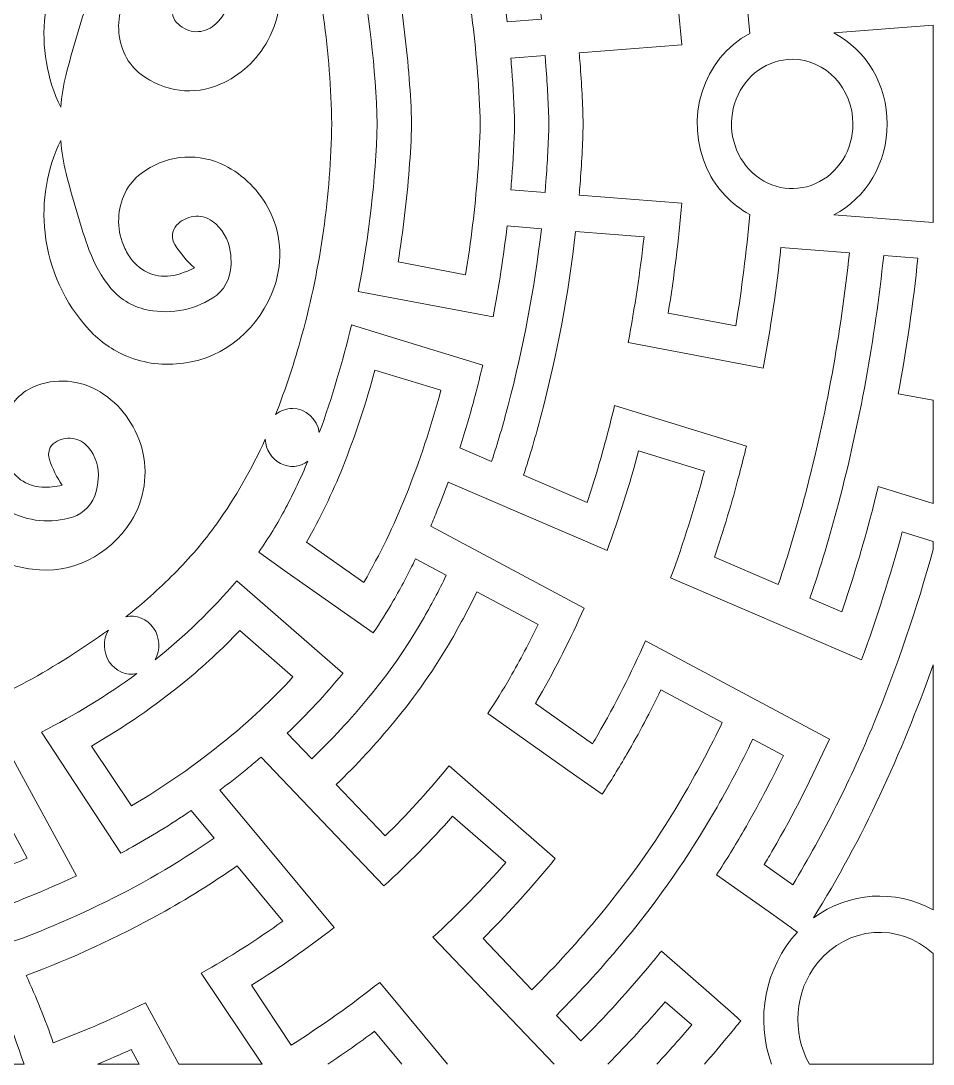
# Model space of a CAD drawing. Header units: millimetres. Extents: x -1202 to 1200, y -590 to 590.
# Drawn here: x 628 to 1200, y -590 to 65 of the extents above; entities that cross this region are included whole.
import ezdxf

# ---------------------------------------------------------------- set-up
doc = ezdxf.new("R2010")
doc.units = ezdxf.units.MM
doc.header["$MEASUREMENT"] = 0
doc.layers.add('Layer 1', color=7, linetype='Continuous')

msp = doc.modelspace()

# ---------------------------------------------------------------- linework, layer by layer
at = {"layer": 'Layer 1', "color": 250, "lineweight": 20}
for points, knots in [([(851.2361, -0.0298), (850.0912, -35.36), (846.0989, -70.5125), (839.3055, -105.1126), (839.3055, -105.1126), (860.2661, -109.0932), (860.2661, -109.0932), (860.2661, -109.0932), (923.8352, -121.1619), (923.8352, -121.1619), (927.484, -102.2684), (930.4303, -83.2224), (932.6669, -64.0686), (932.6669, -64.0686), (954.1466, -65.7573), (954.1466, -65.7573), (949.8339, -103.2016), (942.8801, -140.2523), (933.3309, -176.5856), (930.2166, -188.4766), (926.7587, -200.2596), (922.9651, -211.9221), (922.9651, -211.9221), (902.9891, -203.3451), (902.9891, -203.3451), (906.5003, -192.4699), (909.7138, -181.4867), (912.6145, -170.4147), (914.2709, -164.0978), (915.8509, -157.7618), (917.3471, -151.4005), (917.3471, -151.4005), (855.2817, -132.3546), (855.2817, -132.3546), (855.2817, -132.3546), (834.9317, -126.1139), (834.9317, -126.1139), (829.6266, -149.1086), (822.9094, -171.7098), (814.8259, -193.765), (813.4138, -185.0165), (806.3073, -178.6108), (797.9719, -178.5663), (794.1399, -178.5663), (790.4227, -179.9376), (787.4075, -182.458), (793.7888, -166.1103), (799.3152, -149.4007), (803.9562, -132.399), (815.7113, -89.3616), (821.9781, -44.8449), (822.604, -0.0298), (821.9781, 44.7789), (815.7113, 89.3019), (803.9562, 132.333), (799.3152, 149.3346), (793.7888, 166.0506), (787.4075, 182.3983), (790.4227, 179.8779), (794.1399, 178.5066), (797.9719, 178.5066), (806.3073, 178.5447), (813.4138, 184.9569), (814.8259, 193.7053), (822.9094, 171.6438), (829.6266, 149.0426), (834.9317, 126.0478), (834.9317, 126.0478), (855.2817, 132.2949), (855.2817, 132.2949), (855.2817, 132.2949), (917.3394, 151.3725), (917.3394, 151.3725), (915.8433, 157.7402), (914.2632, 164.0825), (912.5992, 170.3994), (909.6986, 181.4651), (906.4927, 192.4356), (902.9814, 203.2981), (902.9814, 203.2981), (922.9574, 211.8878), (922.9574, 211.8878), (926.7511, 200.219), (930.2166, 188.4232), (933.3309, 176.5195), (942.8801, 140.1799), (949.8414, 103.1229), (954.1466, 65.6659), (954.1466, 65.6659), (932.6669, 64.0025), (932.6669, 64.0025), (930.4303, 83.15), (927.4915, 102.1896), (923.8352, 121.0832), (923.8352, 121.0832), (860.2661, 109.0271), (860.2661, 109.0271), (860.2661, 109.0271), (839.3055, 105.0465), (839.3055, 105.0465), (846.0989, 70.4528), (850.0912, 35.294), (851.2361, -0.0298)], [0, 0, 0, 0, 0.02941176, 0.02941176, 0.02941176, 0.05882353, 0.05882353, 0.05882353, 0.08823529, 0.08823529, 0.08823529, 0.11764706, 0.11764706, 0.11764706, 0.14705882, 0.14705882, 0.14705882, 0.17647059, 0.17647059, 0.17647059, 0.20588235, 0.20588235, 0.20588235, 0.23529412, 0.23529412, 0.23529412, 0.26470588, 0.26470588, 0.26470588, 0.29411765, 0.29411765, 0.29411765, 0.32352941, 0.32352941, 0.32352941, 0.35294118, 0.35294118, 0.35294118, 0.38235294, 0.38235294, 0.38235294, 0.41176471, 0.41176471, 0.41176471, 0.44117647, 0.44117647, 0.44117647, 0.47058824, 0.47058824, 0.47058824, 0.5, 0.5, 0.5, 0.52941176, 0.52941176, 0.52941176, 0.55882353, 0.55882353, 0.55882353, 0.58823529, 0.58823529, 0.58823529, 0.61764706, 0.61764706, 0.61764706, 0.64705882, 0.64705882, 0.64705882, 0.67647059, 0.67647059, 0.67647059, 0.70588235, 0.70588235, 0.70588235, 0.73529412, 0.73529412, 0.73529412, 0.76470588, 0.76470588, 0.76470588, 0.79411765, 0.79411765, 0.79411765, 0.82352941, 0.82352941, 0.82352941, 0.85294118, 0.85294118, 0.85294118, 0.88235294, 0.88235294, 0.88235294, 0.91176471, 0.91176471, 0.91176471, 0.94117647, 0.94117647, 0.94117647, 0.97058824, 0.97058824, 0.97058824, 1, 1, 1, 1]), ([(652.6133, 10.4137), (643.9191, 28.228), (640.4841, 48.4293), (642.7741, 68.3641), (645.4304, 91.3207), (655.1474, 112.703), (670.4215, 129.1586), (677.131, 136.3834), (685.1764, 142.0464), (694.0538, 145.7794), (705.4119, 150.3377), (717.6479, 151.8233), (729.6778, 150.1028), (755.6763, 146.738), (777.7057, 128.1302), (786.7053, 101.9357), (792.3233, 85.5752), (790.7966, 67.4054), (782.5452, 52.3718), (775.7211, 39.9539), (765.2408, 30.2722), (752.73, 24.8378), (736.25, 17.6702), (717.4647, 20.0255), (702.9922, 31.0721), (698.8551, 34.2338), (695.4354, 38.3477), (693.0004, 43.1155), (687.993, 53.3241), (687.5885, 65.3929), (691.9013, 75.957), (693.1072, 78.8965), (694.6415, 81.6772), (696.4735, 84.2293), (702.8091, 93.0222), (713.2893, 97.1996), (723.4873, 95.003), (727.9833, 94.0316), (732.3341, 92.4508), (736.4484, 90.2923), (731.7082, 86.0514), (727.571, 81.1058), (724.159, 75.6142), (721.8004, 71.8241), (722.2812, 66.7896), (725.304, 63.5835), (728.1817, 60.5362), (731.9143, 58.5745), (735.9446, 58.0031), (740.0589, 57.4254), (744.2267, 58.4856), (747.6616, 60.9742), (753.7604, 65.4119), (757.8671, 72.3447), (758.9816, 80.1281), (759.3784, 82.8707), (759.5464, 85.6451), (759.4778, 88.4194), (759.2869, 96.9837), (754.9512, 104.8307), (748.0204, 109.1795), (734.9829, 117.3438), (719.4952, 119.8325), (704.7784, 116.1185), (695.6568, 113.814), (687.558, 108.2399), (681.8406, 100.3295), (676.5433, 92.9968), (672.3297, 84.8515), (669.3529, 76.1665), (664.2615, 61.3425), (659.8114, 46.2771), (655.9947, 31.0277), (654.3078, 24.2727), (653.1781, 17.3718), (652.6133, 10.4137)], [0, 0, 0, 0, 0.04, 0.04, 0.04, 0.08, 0.08, 0.08, 0.12, 0.12, 0.12, 0.16, 0.16, 0.16, 0.2, 0.2, 0.2, 0.24, 0.24, 0.24, 0.28, 0.28, 0.28, 0.32, 0.32, 0.32, 0.36, 0.36, 0.36, 0.4, 0.4, 0.4, 0.44, 0.44, 0.44, 0.48, 0.48, 0.48, 0.52, 0.52, 0.52, 0.56, 0.56, 0.56, 0.6, 0.6, 0.6, 0.64, 0.64, 0.64, 0.68, 0.68, 0.68, 0.72, 0.72, 0.72, 0.76, 0.76, 0.76, 0.8, 0.8, 0.8, 0.84, 0.84, 0.84, 0.88, 0.88, 0.88, 0.92, 0.92, 0.92, 0.96, 0.96, 0.96, 1, 1, 1, 1]), ([(980.3895, -0.0489), (980.0918, 12.6039), (979.4506, 25.2441), (978.443, 37.8588), (978.275, 40.0999), (978.0918, 42.3346), (977.901, 44.5757), (977.901, 44.5757), (1042.2793, 49.6356), (1042.2793, 49.6356), (1040.3328, 72.7827), (1037.4856, 95.8346), (1033.7377, 118.7278), (1033.7377, 118.7278), (1076.1094, 126.7589), (1076.1094, 126.7589), (1079.9031, 103.5609), (1082.8266, 80.2043), (1084.8799, 56.7524), (1055.4388, 41.0649), (1043.5005, 2.935), (1058.225, -28.4273), (1063.988, -40.7056), (1073.3462, -50.6666), (1084.8799, -56.8121), (1082.8266, -80.2513), (1079.9031, -103.6016), (1076.1094, -126.7932), (1076.1094, -126.7932), (1033.7454, -118.7621), (1033.7454, -118.7621), (1037.4856, -95.8689), (1040.3328, -72.817), (1042.2793, -49.6762), (1042.2793, -49.6762), (977.901, -44.6354), (977.901, -44.6354), (978.0918, -42.3943), (978.275, -40.1596), (978.443, -37.9185), (979.4506, -25.3101), (980.0918, -12.67), (980.3895, -0.0235)], [0, 0, 0, 0, 0.07142857, 0.07142857, 0.07142857, 0.14285714, 0.14285714, 0.14285714, 0.21428571, 0.21428571, 0.21428571, 0.28571429, 0.28571429, 0.28571429, 0.35714286, 0.35714286, 0.35714286, 0.42857143, 0.42857143, 0.42857143, 0.5, 0.5, 0.5, 0.57142857, 0.57142857, 0.57142857, 0.64285714, 0.64285714, 0.64285714, 0.71428571, 0.71428571, 0.71428571, 0.78571429, 0.78571429, 0.78571429, 0.85714286, 0.85714286, 0.85714286, 0.92857143, 0.92857143, 0.92857143, 1, 1, 1, 1]), ([(915.8204, -0.0298), (915.5379, -10.7717), (914.9731, -21.4946), (914.1258, -32.1984), (912.5076, -53.1172), (910.0192, -73.9471), (906.653, -94.6309), (906.653, -94.6309), (864.2965, -86.5809), (864.2965, -86.5809), (867.4184, -67.3064), (869.7389, -47.8859), (871.2427, -28.3829), (871.9907, -18.9488), (872.5021, -9.4893), (872.7693, -0.0172), (872.5021, 9.4423), (871.9907, 18.8891), (871.2427, 28.3168), (869.7389, 47.8135), (867.426, 67.2277), (864.2965, 86.4958), (864.2965, 86.4958), (906.6606, 94.5268), (906.6606, 94.5268), (910.0268, 73.8366), (912.5153, 53.0003), (914.1258, 32.0752), (914.9808, 21.3714), (915.5456, 10.6486), (915.8204, -0.087)], [0, 0, 0, 0, 0.1, 0.1, 0.1, 0.2, 0.2, 0.2, 0.3, 0.3, 0.3, 0.4, 0.4, 0.4, 0.5, 0.5, 0.5, 0.6, 0.6, 0.6, 0.7, 0.7, 0.7, 0.8, 0.8, 0.8, 0.9, 0.9, 0.9, 1, 1, 1, 1]), ([(1137.6252, 57.0508), (1137.6252, 57.0508), (1199.9501, 61.9138), (1199.9501, 61.9138), (1199.9501, 61.9138), (1199.9501, -0.0298), (1199.9501, -0.0298), (1199.9501, -0.0298), (1199.9501, -61.9799), (1199.9501, -61.9799), (1199.9501, -61.9799), (1137.6252, -57.1105), (1137.6252, -57.1105), (1158.1355, -46.4829), (1171.1502, -24.3197), (1171.1502, -0.0298), (1171.1502, 24.2601), (1158.1355, 46.4168), (1137.6252, 57.0508)], [0, 0, 0, 0, 0.16666667, 0.16666667, 0.16666667, 0.33333333, 0.33333333, 0.33333333, 0.5, 0.5, 0.5, 0.66666667, 0.66666667, 0.66666667, 0.83333333, 0.83333333, 0.83333333, 1, 1, 1, 1]), ([(937.346, -0.0362), (937.056, -11.4066), (936.4681, -22.7707), (935.5675, -34.1094), (935.3767, -36.5028), (935.1857, -38.8962), (934.9797, -41.2833), (934.9797, -41.2833), (956.4442, -42.9594), (956.4442, -42.9594), (956.4442, -42.9594), (956.7494, -39.2835), (956.7494, -39.2835), (956.7494, -39.2835), (957.009, -36.0076), (957.009, -36.0076), (957.9555, -24.0341), (958.5814, -12.0351), (958.8639, -0.0235), (958.5739, 11.9818), (957.9555, 23.9744), (957.009, 35.9352), (957.009, 35.9352), (956.7494, 39.2238), (956.7494, 39.2238), (956.7494, 39.2238), (956.4442, 42.8997), (956.4442, 42.8997), (956.4442, 42.8997), (934.9797, 41.2173), (934.9797, 41.2173), (935.1857, 38.8175), (935.3842, 36.4177), (935.5675, 34.0179), (936.4681, 22.6729), (937.0635, 11.3025), (937.346, -0.0743)], [0, 0, 0, 0, 0.08333333, 0.08333333, 0.08333333, 0.16666667, 0.16666667, 0.16666667, 0.25, 0.25, 0.25, 0.33333333, 0.33333333, 0.33333333, 0.41666667, 0.41666667, 0.41666667, 0.5, 0.5, 0.5, 0.58333333, 0.58333333, 0.58333333, 0.66666667, 0.66666667, 0.66666667, 0.75, 0.75, 0.75, 0.83333333, 0.83333333, 0.83333333, 0.91666667, 0.91666667, 0.91666667, 1, 1, 1, 1]), ([(1111.5426, 40.538), (1096.1312, 40.538), (1082.2389, 30.6531), (1076.3461, 15.4926), (1070.4457, 0.332), (1073.705, -17.114), (1084.6052, -28.7194), (1095.4977, -40.3183), (1111.8861, -43.791), (1126.122, -37.5122), (1140.3503, -31.2334), (1149.6323, -16.4411), (1149.6323, -0.0298), (1149.6323, 22.3745), (1132.5797, 40.538), (1111.5426, 40.538)], [0, 0, 0, 0, 0.2, 0.2, 0.2, 0.4, 0.4, 0.4, 0.6, 0.6, 0.6, 0.8, 0.8, 0.8, 1, 1, 1, 1]), ([(652.6133, -10.4734), (643.9191, -28.2876), (640.4841, -48.4954), (642.7741, -68.4238), (645.4304, -91.3868), (655.1474, -112.7627), (670.4215, -129.2183), (677.131, -136.4494), (685.1764, -142.1061), (694.0538, -145.8454), (705.4119, -150.4038), (717.6479, -151.8893), (729.6778, -150.1625), (755.6763, -146.7977), (777.7134, -128.1899), (786.7053, -101.989), (792.3233, -85.6349), (790.7966, -67.4651), (782.5452, -52.4315), (775.7287, -40.0326), (765.2713, -30.3637), (752.7911, -24.9165), (736.2957, -17.7235), (717.4799, -20.0725), (702.9922, -31.1318), (698.8551, -34.2935), (695.4354, -38.4137), (693.0004, -43.1752), (687.993, -53.3838), (687.5885, -65.4526), (691.9013, -76.0167), (693.0996, -78.9498), (694.6339, -81.7178), (696.4582, -84.2636), (702.7861, -93.0692), (713.2817, -97.2656), (723.4873, -95.0627), (727.9833, -94.0977), (732.3341, -92.5105), (736.4484, -90.3583), (731.7235, -86.1174), (727.5863, -81.1909), (724.1667, -75.712), (721.7927, -71.9028), (722.2736, -66.8429), (725.3193, -63.6242), (728.1969, -60.5895), (731.9296, -58.6342), (735.9446, -58.0691), (740.0513, -57.485), (744.219, -58.5453), (747.6463, -61.0276), (753.7529, -65.4653), (757.8595, -72.4044), (758.9816, -80.1878), (759.3784, -82.9431), (759.5464, -85.7302), (759.4778, -88.5172), (759.2717, -97.0688), (754.9359, -104.903), (748.0204, -109.2392), (734.9829, -117.4099), (719.4875, -119.8922), (704.7708, -116.1782), (695.6491, -113.8737), (687.558, -108.2996), (681.8406, -100.3892), (676.5433, -93.0628), (672.3297, -84.9175), (669.3529, -76.2326), (664.2615, -61.4022), (659.8114, -46.3432), (655.9947, -31.0874), (654.3078, -24.3324), (653.1781, -17.4378), (652.6133, -10.4734)], [0, 0, 0, 0, 0.04, 0.04, 0.04, 0.08, 0.08, 0.08, 0.12, 0.12, 0.12, 0.16, 0.16, 0.16, 0.2, 0.2, 0.2, 0.24, 0.24, 0.24, 0.28, 0.28, 0.28, 0.32, 0.32, 0.32, 0.36, 0.36, 0.36, 0.4, 0.4, 0.4, 0.44, 0.44, 0.44, 0.48, 0.48, 0.48, 0.52, 0.52, 0.52, 0.56, 0.56, 0.56, 0.6, 0.6, 0.6, 0.64, 0.64, 0.64, 0.68, 0.68, 0.68, 0.72, 0.72, 0.72, 0.76, 0.76, 0.76, 0.8, 0.8, 0.8, 0.84, 0.84, 0.84, 0.88, 0.88, 0.88, 0.92, 0.92, 0.92, 0.96, 0.96, 0.96, 1, 1, 1, 1]), ([(975.6263, -67.4334), (975.6263, -67.4334), (1018.5934, -70.7855), (1018.5934, -70.7855), (1016.1127, -93.0819), (1012.7693, -115.2577), (1008.5864, -137.2557), (1008.5864, -137.2557), (1093.3299, -153.3495), (1093.3299, -153.3495), (1098.0472, -128.2533), (1101.7798, -102.9477), (1104.4972, -77.515), (1104.4972, -77.515), (1147.4491, -80.8544), (1147.4491, -80.8544), (1142.0754, -131.9737), (1132.8392, -182.5469), (1119.8246, -232.0854), (1114.7867, -251.3218), (1109.0771, -270.3486), (1102.7111, -289.1343), (1102.7111, -289.1343), (1062.7819, -271.9739), (1062.7819, -271.9739), (1068.5679, -254.7627), (1073.7738, -237.342), (1078.3918, -219.7373), (1079.9184, -213.9029), (1081.3993, -208.0558), (1082.819, -202.1896), (1082.819, -202.1896), (1000.0906, -176.7887), (1000.0906, -176.7887), (998.6251, -182.9088), (997.0908, -189.0098), (995.4954, -195.0918), (991.74, -209.4271), (987.5341, -223.629), (982.8931, -237.6658), (982.8931, -237.6658), (942.9487, -220.5055), (942.9487, -220.5055), (947.0172, -208.0494), (950.727, -195.4601), (954.055, -182.7501), (963.9858, -144.9566), (971.1991, -106.4077), (975.6263, -67.4461)], [0, 0, 0, 0, 0.0625, 0.0625, 0.0625, 0.125, 0.125, 0.125, 0.1875, 0.1875, 0.1875, 0.25, 0.25, 0.25, 0.3125, 0.3125, 0.3125, 0.375, 0.375, 0.375, 0.4375, 0.4375, 0.4375, 0.5, 0.5, 0.5, 0.5625, 0.5625, 0.5625, 0.625, 0.625, 0.625, 0.6875, 0.6875, 0.6875, 0.75, 0.75, 0.75, 0.8125, 0.8125, 0.8125, 0.875, 0.875, 0.875, 0.9375, 0.9375, 0.9375, 1, 1, 1, 1]), ([(1199.9501, -238.1166), (1199.9501, -238.1166), (1165.5474, -227.5651), (1165.5474, -227.5651), (1164.1658, -233.1964), (1162.746, -238.8149), (1161.2728, -244.4208), (1155.7999, -265.2824), (1149.5864, -285.9155), (1142.6478, -306.2756), (1142.6478, -306.2756), (1122.6872, -297.6986), (1122.6872, -297.6986), (1129.3356, -278.1321), (1135.2895, -258.3053), (1140.5488, -238.2626), (1153.9449, -187.2513), (1163.433, -135.167), (1168.9213, -82.5177), (1168.9213, -82.5177), (1190.3934, -84.2065), (1190.3934, -84.2065), (1187.4394, -112.7881), (1183.3251, -141.2236), (1178.0734, -169.437), (1178.0734, -169.437), (1199.9501, -173.4747), (1199.9501, -173.4747), (1199.9501, -173.4747), (1199.9501, -238.1166), (1199.9501, -238.1166)], [0, 0, 0, 0, 0.1, 0.1, 0.1, 0.2, 0.2, 0.2, 0.3, 0.3, 0.3, 0.4, 0.4, 0.4, 0.5, 0.5, 0.5, 0.6, 0.6, 0.6, 0.7, 0.7, 0.7, 0.8, 0.8, 0.8, 0.9, 0.9, 0.9, 1, 1, 1, 1]), ([(594.1737, -134.2147), (582.5178, -148.3278), (575.1518, -165.869), (573.0374, -184.5214), (570.6177, -206.0115), (574.9457, -227.7556), (585.3573, -246.3444), (589.9297, -254.5151), (596.0515, -261.5812), (603.3335, -267.0981), (612.6918, -273.9483), (623.5004, -278.2209), (634.7898, -279.5224), (659.1244, -282.6713), (683.0544, -271.0216), (696.7407, -249.3664), (705.2898, -235.8501), (707.7248, -218.9754), (703.3892, -203.3451), (699.2748, -188.5273), (689.9777, -175.957), (677.4211, -168.2244), (664.666, -160.3711), (649.2317, -159.1903), (635.5531, -165.031), (631.1412, -166.9102), (627.1872, -169.8306), (623.9812, -173.5699), (617.2869, -181.6454), (614.3787, -192.5206), (616.0733, -203.1419), (616.5466, -206.1131), (617.3633, -209.0081), (618.5006, -211.7697), (622.4012, -221.2609), (631.0419, -227.5524), (640.7666, -227.9842), (645.0488, -228.1746), (649.3386, -227.7746), (653.5292, -226.797), (650.1172, -221.8133), (647.3998, -216.3344), (645.4534, -210.5254), (644.1099, -206.5194), (645.606, -202.0626), (649.0256, -199.8724), (652.285, -197.79), (656.0863, -196.9012), (659.8648, -197.3456), (663.7196, -197.7964), (667.2842, -199.7517), (669.8719, -202.8245), (674.4899, -208.3161), (676.7646, -215.598), (676.1387, -222.9433), (675.9249, -225.5272), (675.4899, -228.0857), (674.8487, -230.5934), (672.8717, -238.3261), (667.2766, -244.4271), (660.0633, -246.719), (646.5067, -251.0297), (631.9044, -249.5886), (619.3173, -242.7066), (611.5162, -238.434), (605.3334, -231.4378), (601.7992, -222.8862), (598.5322, -214.9631), (596.4178, -206.5575), (595.54, -197.9551), (594.0439, -183.2707), (593.1584, -168.5228), (592.9065, -153.7558), (592.7921, -147.2167), (593.2119, -140.6776), (594.1737, -134.2211)], [0, 0, 0, 0, 0.04, 0.04, 0.04, 0.08, 0.08, 0.08, 0.12, 0.12, 0.12, 0.16, 0.16, 0.16, 0.2, 0.2, 0.2, 0.24, 0.24, 0.24, 0.28, 0.28, 0.28, 0.32, 0.32, 0.32, 0.36, 0.36, 0.36, 0.4, 0.4, 0.4, 0.44, 0.44, 0.44, 0.48, 0.48, 0.48, 0.52, 0.52, 0.52, 0.56, 0.56, 0.56, 0.6, 0.6, 0.6, 0.64, 0.64, 0.64, 0.68, 0.68, 0.68, 0.72, 0.72, 0.72, 0.76, 0.76, 0.76, 0.8, 0.8, 0.8, 0.84, 0.84, 0.84, 0.88, 0.88, 0.88, 0.92, 0.92, 0.92, 0.96, 0.96, 0.96, 1, 1, 1, 1]), ([(806.7728, -262.4763), (815.4136, -247.4046), (823.0086, -231.6854), (829.5045, -215.4329), (837.4506, -195.5997), (844.2136, -175.246), (849.7629, -154.505), (849.7629, -154.505), (891.1118, -167.1959), (891.1118, -167.1959), (885.074, -189.7336), (877.7233, -211.8459), (869.0902, -233.4059), (861.6249, -252.0645), (852.8772, -270.1074), (842.9083, -287.3884), (842.832, -287.5217), (842.7556, -287.6487), (842.6717, -287.7757), (842.6717, -287.7757), (806.7728, -262.4763), (806.7728, -262.4763)], [0, 0, 0, 0, 0.14285714, 0.14285714, 0.14285714, 0.28571429, 0.28571429, 0.28571429, 0.42857143, 0.42857143, 0.42857143, 0.57142857, 0.57142857, 0.57142857, 0.71428571, 0.71428571, 0.71428571, 0.85714286, 0.85714286, 0.85714286, 1, 1, 1, 1]), ([(807.6659, -211.757), (803.4142, -221.7752), (798.7504, -231.5902), (793.6819, -241.1703), (788.6059, -250.7567), (782.9726, -259.9876), (776.805, -268.8123), (776.805, -268.8123), (794.7658, -281.4905), (794.7658, -281.4905), (794.7658, -281.4905), (848.6485, -319.4554), (848.6485, -319.4554), (853.0681, -312.9353), (857.2663, -306.2438), (861.228, -299.3937), (866.1971, -290.7849), (870.8839, -281.9857), (875.2806, -273.0214), (875.2806, -273.0214), (894.5162, -283.2935), (894.5162, -283.2935), (889.8371, -292.8482), (884.8526, -302.2252), (879.5551, -311.3989), (869.6092, -328.5911), (858.2968, -344.8436), (845.7555, -359.9851), (834.5652, -373.5394), (822.6575, -386.4018), (810.0933, -398.5086), (810.0933, -398.5086), (794.7277, -382.4021), (794.7277, -382.4021), (807.0401, -370.6254), (818.6806, -358.0805), (829.6037, -344.8436), (829.6037, -344.8436), (829.6342, -344.8055), (829.6342, -344.8055), (829.6342, -344.8055), (829.6572, -344.7801), (829.6572, -344.7801), (829.6572, -344.7801), (763.05, -286.6519), (763.05, -286.6519), (747.5623, -304.9297), (730.4182, -321.5377), (711.8696, -336.2348), (715.2587, -329.9878), (714.8542, -322.1916), (710.8468, -316.3763), (706.8393, -310.5546), (699.9848, -307.8056), (693.3668, -309.3674), (703.9997, -300.9935), (714.1596, -291.9594), (723.7927, -282.3095), (733.4333, -272.6532), (742.3489, -262.2097), (750.4553, -251.0678), (762.2562, -234.4598), (772.4617, -216.6264), (780.9117, -197.8345), (781.2704, -204.3926), (784.9191, -210.2397), (790.4685, -213.122), (796.0101, -216.0106), (802.5822, -215.49), (807.6659, -211.757)], [0, 0, 0, 0, 0.04347826, 0.04347826, 0.04347826, 0.08695652, 0.08695652, 0.08695652, 0.13043478, 0.13043478, 0.13043478, 0.17391304, 0.17391304, 0.17391304, 0.2173913, 0.2173913, 0.2173913, 0.26086957, 0.26086957, 0.26086957, 0.30434783, 0.30434783, 0.30434783, 0.34782609, 0.34782609, 0.34782609, 0.39130435, 0.39130435, 0.39130435, 0.43478261, 0.43478261, 0.43478261, 0.47826087, 0.47826087, 0.47826087, 0.52173913, 0.52173913, 0.52173913, 0.56521739, 0.56521739, 0.56521739, 0.60869565, 0.60869565, 0.60869565, 0.65217391, 0.65217391, 0.65217391, 0.69565217, 0.69565217, 0.69565217, 0.73913043, 0.73913043, 0.73913043, 0.7826087, 0.7826087, 0.7826087, 0.82608696, 0.82608696, 0.82608696, 0.86956522, 0.86956522, 0.86956522, 0.91304348, 0.91304348, 0.91304348, 0.95652174, 0.95652174, 0.95652174, 1, 1, 1, 1]), ([(1111.9472, -477.4984), (1111.9472, -477.4984), (1093.9482, -464.8202), (1093.9482, -464.8202), (1095.803, -461.7284), (1097.635, -458.6239), (1099.444, -455.494), (1112.4129, -433.0326), (1124.229, -409.841), (1134.8467, -386.0145), (1134.8467, -386.0145), (1019.4713, -324.3946), (1019.4713, -324.3946), (1010.5176, -344.6595), (1000.5105, -364.3784), (989.4958, -383.456), (988.4349, -385.2971), (987.3585, -387.1255), (986.2669, -388.9539), (986.2669, -388.9539), (950.3758, -363.661), (950.3758, -363.661), (951.2078, -362.2579), (952.0322, -360.8485), (952.849, -359.4391), (963.2072, -341.4915), (972.5884, -322.9217), (980.939, -303.8187), (980.939, -303.8187), (884.7229, -252.4328), (884.7229, -252.4328), (886.1503, -249.0997), (887.5395, -245.754), (888.883, -242.3829), (891.2035, -236.5802), (893.4399, -230.7395), (895.5849, -224.867), (895.5849, -224.867), (995.3581, -267.7203), (995.3581, -267.7203), (1002.8844, -247.2396), (1009.4871, -226.3906), (1015.1585, -205.2433), (1015.1585, -205.2433), (1056.5074, -217.9469), (1056.5074, -217.9469), (1050.4239, -240.5989), (1043.3402, -262.9271), (1035.272, -284.8616), (1035.272, -284.8616), (1154.9983, -336.2856), (1154.9983, -336.2856), (1164.723, -309.9768), (1173.2492, -283.1856), (1180.5542, -256.0007), (1180.5542, -256.0007), (1199.9501, -262.0002), (1199.9501, -262.0002), (1199.9501, -262.0002), (1199.9501, -267.06), (1199.9501, -267.06), (1189.8057, -304.0409), (1177.4551, -340.3043), (1162.9903, -375.6154), (1148.5178, -410.952), (1131.427, -445.0061), (1111.8938, -477.4603)], [0, 0, 0, 0, 0.04545455, 0.04545455, 0.04545455, 0.09090909, 0.09090909, 0.09090909, 0.13636364, 0.13636364, 0.13636364, 0.18181818, 0.18181818, 0.18181818, 0.22727273, 0.22727273, 0.22727273, 0.27272727, 0.27272727, 0.27272727, 0.31818182, 0.31818182, 0.31818182, 0.36363636, 0.36363636, 0.36363636, 0.40909091, 0.40909091, 0.40909091, 0.45454545, 0.45454545, 0.45454545, 0.5, 0.5, 0.5, 0.54545455, 0.54545455, 0.54545455, 0.59090909, 0.59090909, 0.59090909, 0.63636364, 0.63636364, 0.63636364, 0.68181818, 0.68181818, 0.68181818, 0.72727273, 0.72727273, 0.72727273, 0.77272727, 0.77272727, 0.77272727, 0.81818182, 0.81818182, 0.81818182, 0.86363636, 0.86363636, 0.86363636, 0.90909091, 0.90909091, 0.90909091, 0.95454545, 0.95454545, 0.95454545, 1, 1, 1, 1]), ([(1067.6214, -375.7361), (1067.6214, -375.7361), (1029.1502, -355.1982), (1029.1502, -355.1982), (1022.5169, -368.8986), (1015.3952, -382.3387), (1007.8155, -395.474), (1002.8691, -404.0256), (997.6862, -412.4185), (992.282, -420.6464), (992.282, -420.6464), (974.3287, -408.0062), (974.3287, -408.0062), (974.3287, -408.0062), (920.4691, -370.0604), (920.4691, -370.0604), (925.3848, -362.6769), (930.0715, -355.1284), (934.5294, -347.4275), (940.8038, -336.5523), (946.7042, -325.4358), (952.223, -314.1035), (952.223, -314.1035), (913.7442, -293.5656), (913.7442, -293.5656), (908.7979, -303.7107), (903.5004, -313.6654), (897.8824, -323.4106), (887.2953, -341.7074), (875.2578, -359.0074), (861.8996, -375.1266), (850.4499, -388.9984), (838.2826, -402.1845), (825.4436, -414.6088), (825.4436, -414.6088), (856.1596, -446.7964), (856.1596, -446.7964), (869.5252, -433.7373), (882.2192, -419.9226), (894.1956, -405.416), (894.8826, -404.5779), (895.5772, -403.7399), (896.2642, -402.8956), (896.2642, -402.8956), (962.8484, -461.011), (962.8484, -461.011), (961.5049, -462.6744), (960.1538, -464.3314), (958.7875, -465.982), (945.7577, -481.7584), (932.0028, -496.8364), (917.5684, -511.1526), (917.5684, -511.1526), (948.2538, -543.3338), (948.2538, -543.3338), (963.2377, -528.3891), (977.5269, -512.6826), (991.0835, -496.265), (1010.8917, -472.337), (1028.7533, -446.6504), (1044.4623, -419.4846), (1052.6986, -405.2192), (1060.4233, -390.63), (1067.6214, -375.7424)], [0, 0, 0, 0, 0.04761905, 0.04761905, 0.04761905, 0.0952381, 0.0952381, 0.0952381, 0.14285714, 0.14285714, 0.14285714, 0.19047619, 0.19047619, 0.19047619, 0.23809524, 0.23809524, 0.23809524, 0.28571429, 0.28571429, 0.28571429, 0.33333333, 0.33333333, 0.33333333, 0.38095238, 0.38095238, 0.38095238, 0.42857143, 0.42857143, 0.42857143, 0.47619048, 0.47619048, 0.47619048, 0.52380952, 0.52380952, 0.52380952, 0.57142857, 0.57142857, 0.57142857, 0.61904762, 0.61904762, 0.61904762, 0.66666667, 0.66666667, 0.66666667, 0.71428571, 0.71428571, 0.71428571, 0.76190476, 0.76190476, 0.76190476, 0.80952381, 0.80952381, 0.80952381, 0.85714286, 0.85714286, 0.85714286, 0.9047619, 0.9047619, 0.9047619, 0.95238095, 0.95238095, 0.95238095, 1, 1, 1, 1]), ([(629.5811, -590.0266), (629.5811, -590.0266), (601.5485, -590.0266), (601.5485, -590.0266), (598.699, -580.4732), (595.2505, -571.1279), (591.2197, -562.056), (582.9758, -543.5116), (573.3428, -525.71), (562.3968, -508.829), (562.3968, -508.829), (568.8773, -506.8609), (568.8773, -506.8609), (569.9537, -506.5308), (571.0376, -506.207), (572.1138, -505.8769), (573.1977, -505.5467), (574.274, -505.223), (575.3503, -504.8928), (575.3503, -504.8928), (581.8308, -502.9311), (581.8308, -502.9311), (582.9071, -502.601), (583.991, -502.2772), (585.0673, -501.9471), (586.1512, -501.6169), (587.2274, -501.2931), (588.3038, -500.963), (593.3417, -499.3505), (598.3567, -497.6744), (603.3564, -495.9412), (623.4393, -488.9958), (643.171, -480.9394), (662.4677, -471.8037), (662.4677, -471.8037), (619.0579, -391.9632), (619.0579, -391.9632), (589.6243, -405.0477), (559.229, -415.504), (528.1696, -423.2366), (528.1696, -423.2366), (511.4835, -427.122), (511.4835, -427.122), (511.4835, -427.122), (494.805, -431.001), (494.805, -431.001), (487.2787, -424.5762), (479.47, -418.5259), (471.417, -412.8693), (468.3026, -410.6853), (465.0737, -408.6919), (461.7457, -406.9015), (500.8582, -399.8926), (539.3217, -389.2333), (576.6861, -375.0377), (614.1344, -360.8168), (649.6974, -341.5105), (682.5048, -317.6016), (678.9477, -323.7661), (679.1538, -331.5876), (683.0314, -337.5299), (686.9091, -343.4659), (693.7256, -346.399), (700.3893, -344.9896), (681.3293, -358.8169), (661.315, -371.0825), (640.5223, -381.6847), (640.5223, -381.6847), (690.3898, -457.6462), (690.3898, -457.6462), (692.0005, -456.7765), (693.6034, -455.9004), (695.2064, -455.0179), (708.6026, -447.6154), (721.6858, -439.5717), (734.4028, -430.9185), (734.4028, -430.9185), (748.8294, -448.282), (748.8294, -448.282), (725.8155, -464.1536), (701.7175, -478.1523), (676.7341, -490.1576), (651.7583, -502.1629), (626.1109, -512.5048), (599.9444, -521.139), (611.7787, -543.1004), (621.6957, -566.1595), (629.5811, -590.0266)], [0, 0, 0, 0, 0.03448276, 0.03448276, 0.03448276, 0.06896552, 0.06896552, 0.06896552, 0.10344828, 0.10344828, 0.10344828, 0.13793103, 0.13793103, 0.13793103, 0.17241379, 0.17241379, 0.17241379, 0.20689655, 0.20689655, 0.20689655, 0.24137931, 0.24137931, 0.24137931, 0.27586207, 0.27586207, 0.27586207, 0.31034483, 0.31034483, 0.31034483, 0.34482759, 0.34482759, 0.34482759, 0.37931034, 0.37931034, 0.37931034, 0.4137931, 0.4137931, 0.4137931, 0.44827586, 0.44827586, 0.44827586, 0.48275862, 0.48275862, 0.48275862, 0.51724138, 0.51724138, 0.51724138, 0.55172414, 0.55172414, 0.55172414, 0.5862069, 0.5862069, 0.5862069, 0.62068966, 0.62068966, 0.62068966, 0.65517241, 0.65517241, 0.65517241, 0.68965517, 0.68965517, 0.68965517, 0.72413793, 0.72413793, 0.72413793, 0.75862069, 0.75862069, 0.75862069, 0.79310345, 0.79310345, 0.79310345, 0.82758621, 0.82758621, 0.82758621, 0.86206897, 0.86206897, 0.86206897, 0.89655172, 0.89655172, 0.89655172, 0.93103448, 0.93103448, 0.93103448, 0.96551724, 0.96551724, 0.96551724, 1, 1, 1, 1]), ([(671.8489, -390.4078), (692.2218, -378.7009), (711.6864, -365.2926), (730.0595, -350.3098), (742.3107, -340.3107), (753.9437, -329.4799), (764.882, -317.8809), (764.882, -317.8809), (798.3229, -347.0529), (798.3229, -347.0529), (785.1786, -361.2993), (771.1107, -374.5489), (756.2184, -386.6875), (737.456, -401.9941), (717.6556, -415.8023), (696.9773, -428.0044), (696.9773, -428.0044), (671.8489, -390.4078), (671.8489, -390.4078)], [0, 0, 0, 0, 0.16666667, 0.16666667, 0.16666667, 0.33333333, 0.33333333, 0.33333333, 0.5, 0.5, 0.5, 0.66666667, 0.66666667, 0.66666667, 0.83333333, 0.83333333, 0.83333333, 1, 1, 1, 1]), ([(1124.8244, -498.2966), (1140.2281, -473.5242), (1154.1815, -447.7551), (1166.6008, -421.1416), (1179.0123, -394.5344), (1190.1415, -367.2733), (1199.9501, -339.4599), (1199.9501, -339.4599), (1199.9501, -493.1288), (1199.9501, -493.1288), (1175.9132, -480.0633), (1147.0827, -482.0441), (1124.8244, -498.2966)], [0, 0, 0, 0, 0.25, 0.25, 0.25, 0.5, 0.5, 0.5, 0.75, 0.75, 0.75, 1, 1, 1, 1]), ([(1056.4417, -590.0266), (1061.6581, -584.0888), (1066.7872, -578.0654), (1071.8273, -571.9599), (1074.3156, -568.957), (1076.7736, -565.9287), (1079.2085, -562.8813), (1079.2085, -562.8813), (1078.1627, -561.9481), (1078.1627, -561.9481), (1077.8192, -561.6433), (1077.4682, -561.3322), (1077.1171, -561.0212), (1077.1171, -561.0212), (1075.0255, -559.1547), (1075.0255, -559.1547), (1075.0255, -559.1547), (1070.8502, -555.428), (1070.8502, -555.428), (1070.8502, -555.428), (1066.6748, -551.695), (1066.6748, -551.695), (1066.6748, -551.695), (1064.5834, -549.8285), (1064.5834, -549.8285), (1064.5834, -549.8285), (1062.4919, -547.962), (1062.4919, -547.962), (1062.4919, -547.962), (1029.4326, -519.1138), (1029.4326, -519.1138), (1027.4327, -521.6088), (1025.4175, -524.0848), (1023.3794, -526.5417), (1009.3039, -543.5941), (994.4726, -559.9355), (978.9468, -575.5024), (978.9468, -575.5024), (963.6041, -559.415), (963.6041, -559.415), (978.8552, -544.1592), (993.4117, -528.1352), (1007.2354, -511.4002), (1027.8525, -486.4945), (1046.4393, -459.7603), (1062.7896, -431.4898), (1071.3539, -416.6594), (1079.3765, -401.4925), (1086.8569, -386.0082), (1086.8569, -386.0082), (1106.085, -396.2803), (1106.085, -396.2803), (1098.3373, -412.3487), (1090.0094, -428.0997), (1081.1169, -443.4888), (1075.6744, -452.9038), (1069.9876, -462.1601), (1064.0719, -471.2387), (1064.0719, -471.2387), (1100.07, -496.6078), (1100.07, -496.6078), (1100.07, -496.6078), (1107.4436, -501.909), (1107.4436, -501.909), (1107.7566, -502.1312), (1108.062, -502.3534), (1108.3673, -502.5756), (1108.3673, -502.5756), (1109.2909, -503.2358), (1109.2909, -503.2358), (1109.5962, -503.458), (1109.9016, -503.6802), (1110.2068, -503.9024), (1110.2068, -503.9024), (1111.1305, -504.5627), (1111.1305, -504.5627), (1111.4358, -504.7849), (1111.7487, -505.0071), (1112.0541, -505.2293), (1112.0541, -505.2293), (1112.9777, -505.8896), (1112.9777, -505.8896), (1113.283, -506.1118), (1113.5884, -506.334), (1113.8937, -506.5562), (1113.8937, -506.5562), (1114.8173, -507.2228), (1114.8173, -507.2228), (1094.3324, -529.3482), (1088.3979, -561.8522), (1098.5413, -590.0266)], [0, 0, 0, 0, 0.03333333, 0.03333333, 0.03333333, 0.06666667, 0.06666667, 0.06666667, 0.1, 0.1, 0.1, 0.13333333, 0.13333333, 0.13333333, 0.16666667, 0.16666667, 0.16666667, 0.2, 0.2, 0.2, 0.23333333, 0.23333333, 0.23333333, 0.26666667, 0.26666667, 0.26666667, 0.3, 0.3, 0.3, 0.33333333, 0.33333333, 0.33333333, 0.36666667, 0.36666667, 0.36666667, 0.4, 0.4, 0.4, 0.43333333, 0.43333333, 0.43333333, 0.46666667, 0.46666667, 0.46666667, 0.5, 0.5, 0.5, 0.53333333, 0.53333333, 0.53333333, 0.56666667, 0.56666667, 0.56666667, 0.6, 0.6, 0.6, 0.63333333, 0.63333333, 0.63333333, 0.66666667, 0.66666667, 0.66666667, 0.7, 0.7, 0.7, 0.73333333, 0.73333333, 0.73333333, 0.76666667, 0.76666667, 0.76666667, 0.8, 0.8, 0.8, 0.83333333, 0.83333333, 0.83333333, 0.86666667, 0.86666667, 0.86666667, 0.9, 0.9, 0.9, 0.93333333, 0.93333333, 0.93333333, 0.96666667, 0.96666667, 0.96666667, 1, 1, 1, 1]), ([(895.2908, -590.0266), (895.2908, -590.0266), (866.1437, -554.9392), (866.1437, -554.9392), (866.1437, -554.9392), (852.7094, -538.7692), (852.7094, -538.7692), (834.8706, -552.8505), (816.3678, -565.9541), (797.2772, -578.0228), (797.2772, -578.0228), (772.2251, -540.5595), (772.2251, -540.5595), (790.0792, -529.4176), (807.3912, -517.3171), (824.085, -504.3024), (824.085, -504.3024), (780.0109, -451.2532), (780.0109, -451.2532), (780.0109, -451.2532), (752.4399, -418.0498), (752.4399, -418.0498), (758.142, -413.7835), (763.7676, -409.3966), (769.3017, -404.8827), (772.332, -402.4131), (775.3318, -399.8926), (778.2935, -397.3405), (778.2935, -397.3405), (855.358, -478.1079), (855.358, -478.1079), (870.487, -464.4266), (884.8832, -449.8565), (898.4778, -434.4547), (898.4778, -434.4547), (931.8348, -463.5632), (931.8348, -463.5632), (917.4233, -480.0569), (902.1646, -495.6809), (886.135, -510.3717), (886.135, -510.3717), (962.1339, -590.0266), (962.1339, -590.0266)], [0, 0, 0, 0, 0.07142857, 0.07142857, 0.07142857, 0.14285714, 0.14285714, 0.14285714, 0.21428571, 0.21428571, 0.21428571, 0.28571429, 0.28571429, 0.28571429, 0.35714286, 0.35714286, 0.35714286, 0.42857143, 0.42857143, 0.42857143, 0.5, 0.5, 0.5, 0.57142857, 0.57142857, 0.57142857, 0.64285714, 0.64285714, 0.64285714, 0.71428571, 0.71428571, 0.71428571, 0.78571429, 0.78571429, 0.78571429, 0.85714286, 0.85714286, 0.85714286, 0.92857143, 0.92857143, 0.92857143, 1, 1, 1, 1]), ([(514.9795, -449.7295), (514.9795, -449.7295), (530.1694, -446.0409), (530.1694, -446.0409), (530.1694, -446.0409), (533.9709, -445.114), (533.9709, -445.114), (534.6044, -444.9617), (535.2303, -444.8093), (535.8638, -444.6569), (536.4974, -444.5045), (537.1309, -444.3458), (537.7645, -444.1935), (537.7645, -444.1935), (545.3595, -442.3524), (545.3595, -442.3524), (558.1528, -438.867), (570.8315, -434.9435), (583.3803, -430.5756), (592.2578, -427.5092), (601.0664, -424.1952), (609.7836, -420.64), (609.7836, -420.64), (631.6067, -460.7698), (631.6067, -460.7698), (620.1035, -465.6201), (608.463, -470.0832), (596.7003, -474.1527), (589.632, -476.6096), (582.5255, -478.9332), (575.3807, -481.1362), (575.3807, -481.1362), (561.9999, -485.047), (561.9999, -485.047), (561.9999, -485.047), (548.6189, -488.9577), (548.6189, -488.9577), (538.2988, -475.0415), (527.0552, -461.9316), (514.9795, -449.7295)], [0, 0, 0, 0, 0.07692308, 0.07692308, 0.07692308, 0.15384615, 0.15384615, 0.15384615, 0.23076923, 0.23076923, 0.23076923, 0.30769231, 0.30769231, 0.30769231, 0.38461538, 0.38461538, 0.38461538, 0.46153846, 0.46153846, 0.46153846, 0.53846154, 0.53846154, 0.53846154, 0.61538462, 0.61538462, 0.61538462, 0.69230769, 0.69230769, 0.69230769, 0.76923077, 0.76923077, 0.76923077, 0.84615385, 0.84615385, 0.84615385, 0.92307692, 0.92307692, 0.92307692, 1, 1, 1, 1]), ([(778.8844, -590.0266), (778.8844, -590.0266), (726.7455, -590.0266), (726.7455, -590.0266), (726.7455, -590.0266), (705.8012, -551.5109), (705.8012, -551.5109), (686.871, -560.799), (667.5514, -569.1728), (647.9036, -576.6071), (642.9421, -562.2274), (637.2782, -548.1334), (630.9274, -534.3886), (659.7884, -523.6213), (687.8862, -510.6891), (715.0297, -495.6873), (731.5708, -486.5516), (747.6616, -476.5144), (763.2332, -465.6201), (763.2332, -465.6201), (763.8973, -466.4328), (763.8973, -466.4328), (763.8973, -466.4328), (792.0179, -500.2774), (792.0179, -500.2774), (775.4693, -512.1176), (758.3709, -523.0499), (740.784, -533.0363), (740.784, -533.0363), (778.8844, -590.0266), (778.8844, -590.0266)], [0, 0, 0, 0, 0.1, 0.1, 0.1, 0.2, 0.2, 0.2, 0.3, 0.3, 0.3, 0.4, 0.4, 0.4, 0.5, 0.5, 0.5, 0.6, 0.6, 0.6, 0.7, 0.7, 0.7, 0.8, 0.8, 0.8, 0.9, 0.9, 0.9, 1, 1, 1, 1]), ([(1199.9501, -590.0266), (1199.9501, -590.0266), (1122.317, -590.0266), (1122.317, -590.0266), (1111.287, -570.3531), (1112.7123, -544.5814), (1127.5418, -526.2814), (1146.0675, -503.4199), (1178.4856, -500.8805), (1199.9501, -520.6121), (1199.9501, -520.6121), (1199.9501, -590.0266), (1199.9501, -590.0266)], [0, 0, 0, 0, 0.25, 0.25, 0.25, 0.5, 0.5, 0.5, 0.75, 0.75, 0.75, 1, 1, 1, 1]), ([(1031.8447, -550.8379), (1031.8447, -550.8379), (1048.5079, -565.3827), (1048.5079, -565.3827), (1041.3691, -573.7683), (1034.0612, -581.9846), (1026.5861, -590.0266)], [0, 0, 0, 0, 0.5, 0.5, 0.5, 1, 1, 1, 1]), ([(866.5652, -590.0266), (866.5652, -590.0266), (850.0301, -570.1251), (850.0301, -570.1251), (850.0301, -570.1251), (849.4728, -569.4585), (849.4728, -569.4585)], [0, 0, 0, 0, 0.5, 0.5, 0.5, 1, 1, 1, 1]), ([(701.8852, -590.0266), (701.8852, -590.0266), (675.6918, -590.0266), (675.6918, -590.0266), (682.797, -587.0734), (689.8577, -583.9988), (696.8704, -580.8035), (696.8704, -580.8035), (701.8852, -590.0266), (701.8852, -590.0266)], [0, 0, 0, 0, 0.33333333, 0.33333333, 0.33333333, 0.66666667, 0.66666667, 0.66666667, 1, 1, 1, 1])]:
    msp.add_open_spline(points, degree=3, knots=knots, dxfattribs=at)
for points in [[(995.8375, -590.0266), (1008.2846, -577.4391), (1020.2961, -564.3657), (1031.8447, -550.8316)], [(849.5568, -569.395), (839.9244, -576.5425), (830.123, -583.4231), (820.1593, -590.0266)]]:
    msp.add_open_spline(points, degree=3, dxfattribs=at)

doc.saveas('drawing.dxf')
